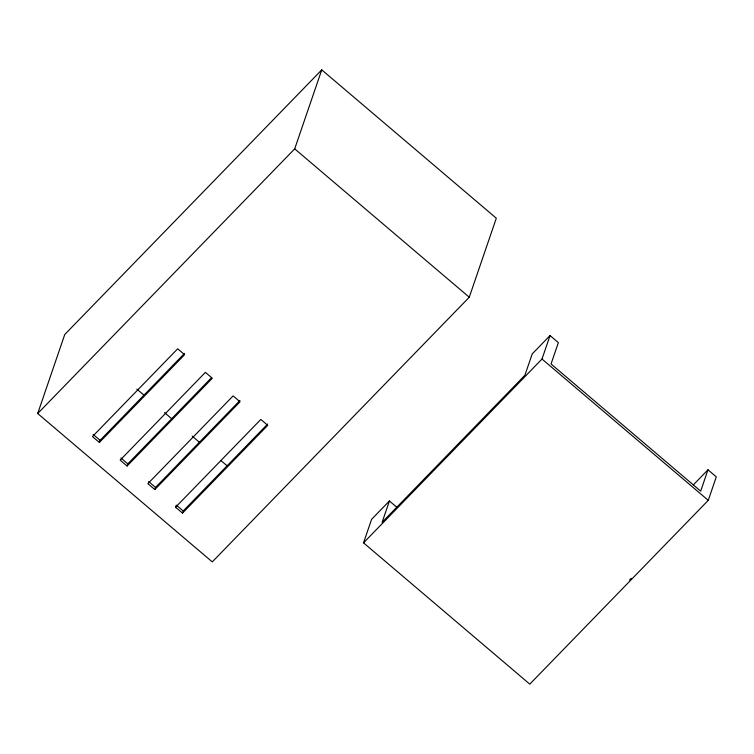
<?xml version="1.0" encoding="UTF-8"?>
<svg xmlns="http://www.w3.org/2000/svg" width="754" height="754" viewBox="0 0 754 754"><rect width="100%" height="100%" fill="white"/><g stroke="black" fill="none" stroke-linecap="round" stroke-linejoin="round"><path stroke-width="1.13" d="M37.7 413.531L64.75 334.522L321.751 69.858L496.311 218.217L469.261 297.227L212.27 561.89L37.7 413.531L294.701 148.858L321.751 69.858M99.377 442.466L184.607 354.691L177.68 348.8L92.45 436.575L99.377 442.466L100.103 440.327L184.523 353.4M127.087 466.019L212.317 378.244L205.39 372.353L120.159 460.128L127.087 466.019L127.812 463.88L211.412 377.792M154.796 489.563L240.026 401.788L233.099 395.907L147.869 483.682L154.796 489.563L155.522 487.433L239.932 400.497M175.578 507.225L260.809 419.45L267.736 425.341L182.506 513.116L175.578 507.225L176.304 505.095M182.506 513.116L183.231 510.976L267.642 424.05M693.388 484.831L707.987 469.789L716.3 476.858L708.26 500.345L529.789 684.142L363.532 542.842L371.571 519.355L389.422 500.976L396.906 507.338M389.422 500.976L382.108 522.334L524.888 375.294L532.201 353.937L550.043 335.558L558.356 342.627L551.051 363.975L700.673 491.146L707.987 469.789M363.532 542.842L542.003 359.045L550.043 335.558M629.599 579.967L631.239 578.28M294.701 148.858L469.261 297.227M542.003 359.045L708.26 500.345M136.832 389.083L143.986 395.153M164.542 412.627L172.581 419.469M192.251 436.18L199.395 442.259M220.856 460.487L227.105 465.802M93.176 434.445L100.103 440.327M120.885 457.989L127.812 463.88M148.595 481.542L155.522 487.433M177.171 505.83L183.231 510.976"/></g></svg>
